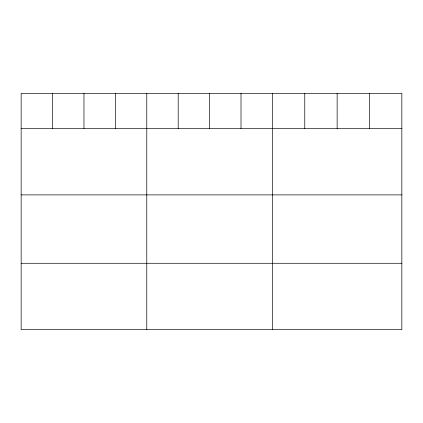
<?xml version="1.0" encoding="UTF-8"?>
<svg xmlns="http://www.w3.org/2000/svg" width="423" height="423" viewBox="0 0 423 423"><rect width="100%" height="100%" fill="white"/><g stroke="black" fill="none" stroke-linecap="round" stroke-linejoin="round"><path stroke-width="0.63" d="M401.85 128.518L401.85 329.654L21.15 329.654L21.15 93.346L401.85 93.346L401.85 128.518L21.15 128.518M21.15 194.892L401.85 194.892M21.15 263.28L401.85 263.28M369.49 93.346L369.49 128.518M337.131 93.346L337.131 128.518M304.772 93.346L304.772 128.518M272.412 93.346L272.412 329.654M241.004 93.346L241.004 128.518M209.597 93.346L209.597 128.518M178.189 93.346L178.189 128.518M146.781 93.346L146.781 329.654M115.373 93.346L115.373 128.518M83.966 93.346L83.966 128.518M52.558 93.346L52.558 128.518"/></g></svg>
